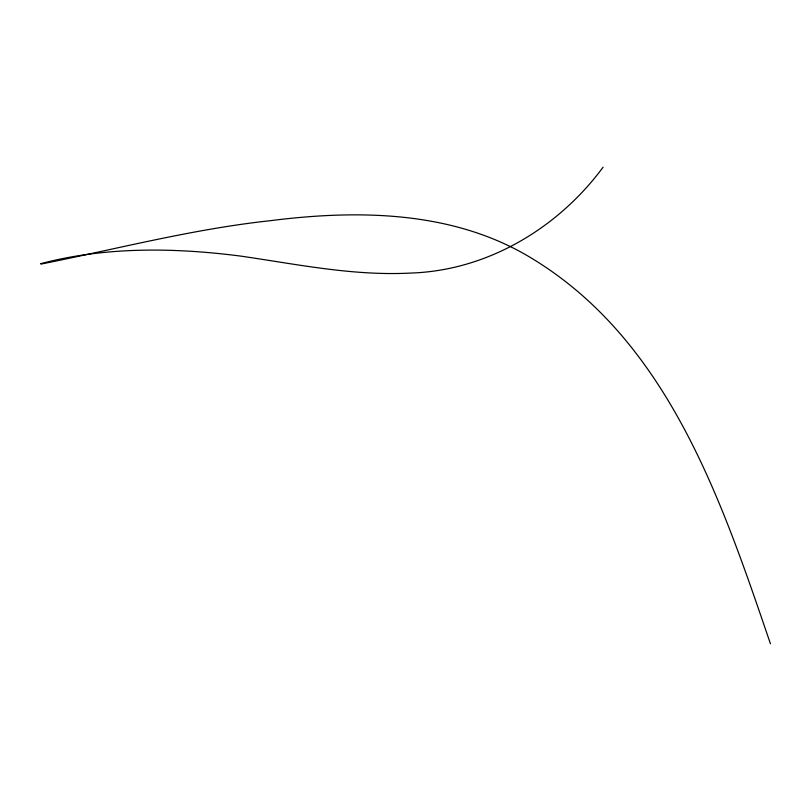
<?xml version="1.0" encoding="UTF-8"?>
<svg xmlns="http://www.w3.org/2000/svg" width="811" height="811" viewBox="0 0 811 811"><rect width="100%" height="100%" fill="white"/><g stroke="black" fill="none" stroke-linecap="round" stroke-linejoin="round"><path stroke-width="1.22" d="M603.08 167.208C557.988 228.276 487.097 270.732 410.346 273.074C353.231 276.044 296.917 264.244 240.685 256.094C174.456 247.568 105.471 246.493 40.55 263.727L41.29 264.021C117.372 248.876 192.765 229.077 270.114 220.714C357.904 209.542 453.014 210.617 530.982 257.857C668.234 340.519 721.587 500.701 770.45 643.792"/></g></svg>
